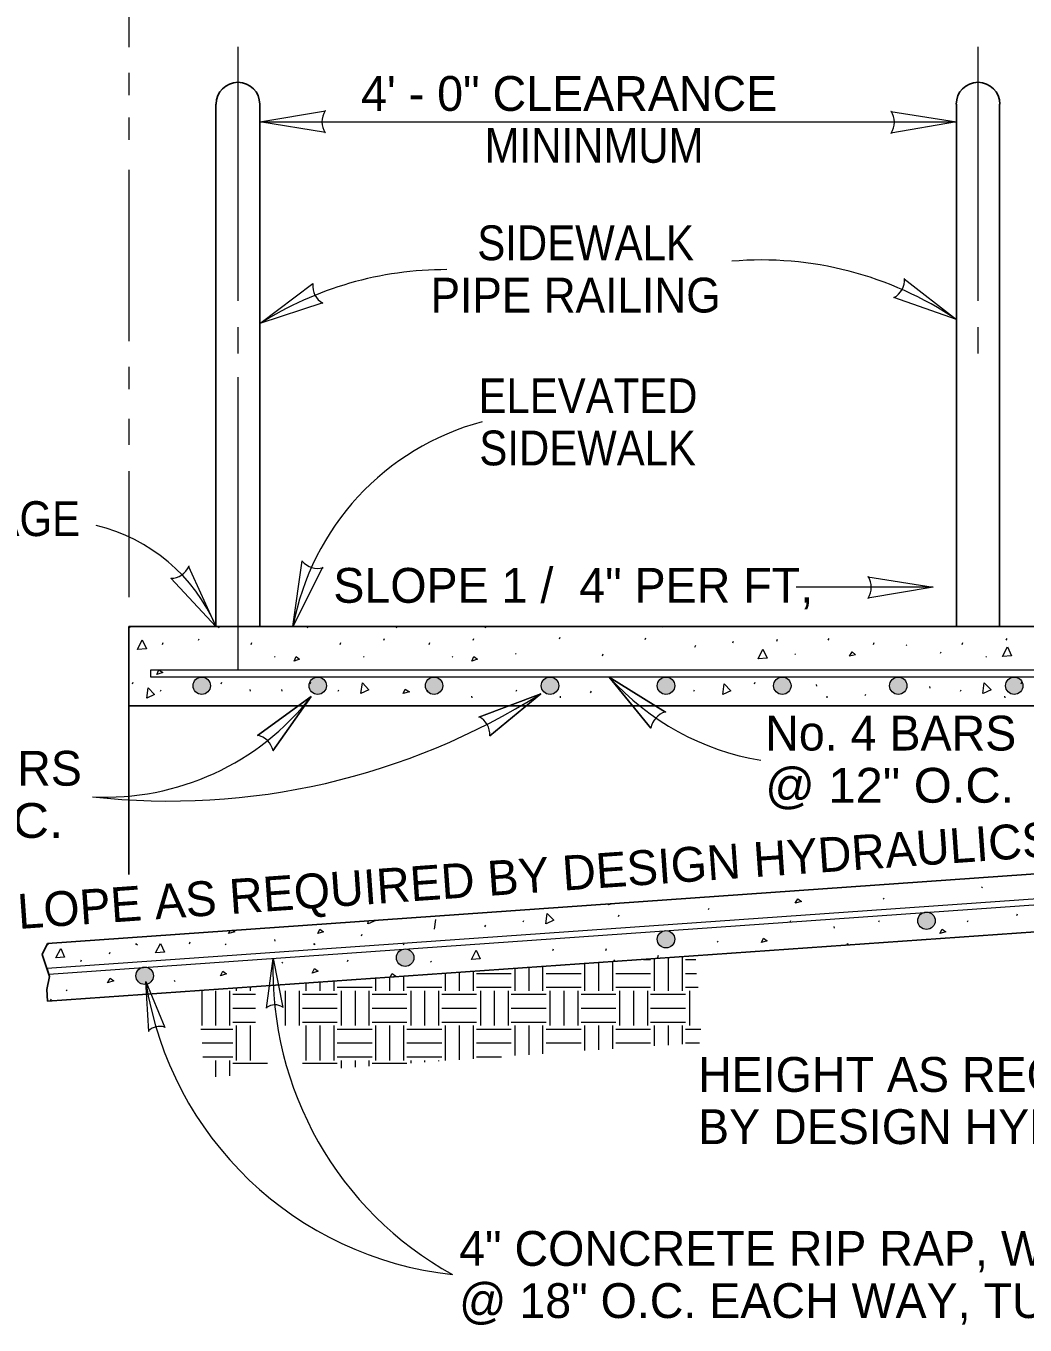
# Model space of a CAD drawing. Extents: x -80694 to -79520, y -468286 to -467583.
# Drawn here: x -80647.4 to -80590.1, y -468079.3 to -468004.7 of the extents above; entities that cross this region are included whole.
import ezdxf
from ezdxf.enums import TextEntityAlignment as Align

# ---------------------------------------------------------------- set-up
doc = ezdxf.new("R2010")
doc.units = 0
doc.header["$LTSCALE"] = 0.8
for name, color, linetype, lineweight in [('3', 7, 'Continuous', 13), ('4', 7, 'Continuous', 13), ('5', 7, 'Continuous', 13)]:
    doc.layers.add(name, color=color, linetype=linetype, lineweight=lineweight)

msp = doc.modelspace()

# ---------------------------------------------------------------- hatches: boundary and pattern name
at = {"layer": '3'}
for points in [[(-80636.8485, -468042.6082, 1), (-80637.8485, -468042.6082, 1)], [(-80630.1885, -468042.6082, 1), (-80631.1885, -468042.6082, 1)], [(-80623.5085, -468042.6082, 1), (-80624.5085, -468042.6082, 1)], [(-80616.8485, -468042.6082, 1), (-80617.8485, -468042.6082, 1)], [(-80610.1885, -468042.6082, 1), (-80611.1885, -468042.6082, 1)], [(-80603.5085, -468042.6082, 1), (-80604.5085, -468042.6082, 1)], [(-80596.8485, -468042.6082, 1), (-80597.8485, -468042.6082, 1)], [(-80590.1885, -468042.6082, 1), (-80591.1885, -468042.6082, 1)], [(-80595.2285, -468056.1082, 1), (-80596.2285, -468056.1082, 1)], [(-80610.1885, -468057.1682, 1), (-80611.1885, -468057.1682, 1)], [(-80625.1685, -468058.2282, 1), (-80626.1685, -468058.2282, 1)], [(-80640.1285, -468059.2682, 1), (-80641.1285, -468059.2682, 1)]]:
    msp.add_hatch(color=256, dxfattribs=at).paths.add_polyline_path(points)

# ---------------------------------------------------------------- linework, layer by layer
at = {"layer": '3', "lineweight": 25}
for p, q in [((-80636.532, -468009.208), (-80636.532, -468039.208)), ((-80634.005, -468009.208), (-80634.005, -468039.208)), ((-80594.005, -468009.208), (-80594.005, -468039.208)), ((-80591.532, -468009.208), (-80591.532, -468039.208)), ((-80641.532, -468039.208), (-80559.327, -468039.208)), ((-80641.532, -468039.208), (-80641.532, -468043.769)), ((-80641.532, -468043.769), (-80641.532, -468053.447)), ((-80641.532, -468043.769), (-80586.532, -468043.769)), ((-80646.21, -468057.41), (-80559.327, -468051.288)), ((-80646.21, -468060.731), (-80549.451, -468053.926))]:
    msp.add_line(p, q, dxfattribs=at)
at = {"layer": '3'}
for p, q in [((-80641.532, -468039.208), (-80641.486, -468039.287)), ((-80637.538, -468039.999), (-80637.499, -468039.92)), ((-80636.446, -468039.208), (-80636.407, -468039.248)), ((-80636.407, -468039.208), (-80636.367, -468039.287)), ((-80631.308, -468039.208), (-80631.269, -468039.287)), ((-80626.886, -468039.989), (-80626.846, -468039.891)), ((-80626.21, -468039.208), (-80626.171, -468039.287)), ((-80621.768, -468039.989), (-80621.728, -468039.891)), ((-80621.131, -468039.208), (-80621.085, -468039.248)), ((-80621.085, -468039.208), (-80621.046, -468039.287)), ((-80616.801, -468039.907), (-80616.762, -468039.809)), ((-80611.892, -468039.949), (-80611.853, -468039.851)), ((-80610.928, -468039.208), (-80610.888, -468039.248)), ((-80604.325, -468040.042), (-80604.285, -468039.924)), ((-80601.367, -468039.989), (-80601.308, -468039.891)), ((-80591.151, -468039.989), (-80591.085, -468039.891)), ((-80639.609, -468040.245), (-80639.57, -468040.127)), ((-80634.511, -468040.245), (-80634.471, -468040.127)), ((-80629.406, -468040.245), (-80629.366, -468040.127)), ((-80624.287, -468040.245), (-80624.248, -468040.127)), ((-80609.03, -468040.392), (-80608.971, -468040.274)), ((-80606.856, -468040.152), (-80606.816, -468040.053)), ((-80598.769, -468040.245), (-80598.73, -468040.127)), ((-80596.886, -468040.252), (-80596.847, -468040.291)), ((-80594.919, -468040.746), (-80594.88, -468040.667)), ((-80593.671, -468040.245), (-80593.631, -468040.127)), ((-80633.165, -468040.928), (-80633.126, -468040.967)), ((-80628.067, -468040.928), (-80628.028, -468040.967)), ((-80622.969, -468040.928), (-80622.929, -468040.967)), ((-80619.332, -468040.751), (-80619.293, -468040.79)), ((-80614.338, -468040.897), (-80614.299, -468040.779)), ((-80603.288, -468040.768), (-80603.249, -468040.807)), ((-80592.325, -468040.928), (-80592.286, -468040.967)), ((-80641.328, -468042.489), (-80641.289, -468042.41)), ((-80639.727, -468042.929), (-80639.688, -468042.85)), ((-80636.23, -468042.489), (-80636.19, -468042.41)), ((-80634.59, -468042.82), (-80634.57, -468042.919)), ((-80632.766, -468042.816), (-80632.746, -468042.915)), ((-80631.131, -468042.489), (-80631.085, -468042.41)), ((-80629.511, -468042.929), (-80629.471, -468042.85)), ((-80624.406, -468042.929), (-80624.366, -468042.85)), ((-80619.287, -468042.929), (-80619.248, -468042.85)), ((-80609.091, -468042.929), (-80609.051, -468042.85)), ((-80605.606, -468042.489), (-80605.567, -468042.41)), ((-80602.064, -468042.535), (-80602.044, -468042.633)), ((-80595.559, -468042.647), (-80595.54, -468042.746)), ((-80593.769, -468042.929), (-80593.73, -468042.85)), ((-80590.291, -468042.489), (-80590.245, -468042.41)), ((-80621.866, -468043.211), (-80621.846, -468043.309)), ((-80616.768, -468043.211), (-80616.768, -468043.309)), ((-80615.015, -468043.007), (-80614.969, -468042.929)), ((-80601.446, -468043.211), (-80601.446, -468043.309)), ((-80599.249, -468043.165), (-80599.209, -468043.087)), ((-80591.249, -468043.211), (-80591.23, -468043.309)), ((-80598.219, -468054.817), (-80598.18, -468054.876)), ((-80592.568, -468054.15), (-80592.509, -468054.209)), ((-80613.986, -468055.186), (-80613.966, -468055.127)), ((-80613.769, -468055.127), (-80613.986, -468055.186)), ((-80608.254, -468055.465), (-80608.208, -468055.38)), ((-80627.811, -468056.288), (-80627.772, -468056.111)), ((-80627.352, -468056.085), (-80627.791, -468056.288)), ((-80623.985, -468056.581), (-80623.906, -468056.042)), ((-80618.887, -468056.17), (-80618.848, -468056.085)), ((-80613.417, -468055.855), (-80613.378, -468055.769)), ((-80603.566, -468056.17), (-80603.526, -468056.085)), ((-80598.467, -468056.17), (-80598.428, -468056.085)), ((-80593.369, -468056.17), (-80593.329, -468056.085)), ((-80590.533, -468055.797), (-80590.494, -468055.712)), ((-80635.81, -468056.846), (-80635.711, -468056.669)), ((-80628.17, -468056.981), (-80628.131, -468056.876)), ((-80621.099, -468056.453), (-80621.04, -468056.368)), ((-80601.046, -468056.446), (-80601.026, -468056.531)), ((-80646.21, -468057.43), (-80646.171, -468057.489)), ((-80641.151, -468057.41), (-80641.112, -468057.47)), ((-80641.112, -468057.43), (-80641.046, -468057.489)), ((-80638.052, -468057.426), (-80638.013, -468057.321)), ((-80636.007, -468057.43), (-80635.967, -468057.489)), ((-80633.169, -468057.192), (-80633.149, -468057.277)), ((-80630.928, -468057.41), (-80630.888, -468057.47)), ((-80630.888, -468057.43), (-80630.849, -468057.489)), ((-80625.79, -468057.43), (-80625.751, -468057.489)), ((-80617.186, -468057.82), (-80617.146, -468057.721)), ((-80614.139, -468057.813), (-80614.099, -468057.708)), ((-80607.741, -468057.278), (-80607.702, -468057.337)), ((-80600.311, -468057.41), (-80600.272, -468057.47)), ((-80600.272, -468057.43), (-80600.226, -468057.489)), ((-80644.287, -468058.447), (-80644.248, -468058.349)), ((-80642.645, -468058.007), (-80642.606, -468057.902)), ((-80632.741, -468058.479), (-80632.695, -468058.538)), ((-80628.986, -468058.447), (-80628.946, -468058.349)), ((-80624.204, -468058.421), (-80624.165, -468058.48)), ((-80613.69, -468058.447), (-80613.631, -468058.349)), ((-80611.971, -468058.329), (-80611.571, -468058.329)), ((-80611.151, -468058.211), (-80611.112, -468058.086)), ((-80645.132, -468060.066), (-80645.093, -468060.125)), ((-80638.931, -468059.535), (-80638.872, -468059.594)), ((-80646.026, -468060.711), (-80645.987, -468060.606)), ((-80623.749, -468064.13), (-80623.749, -468064.169))]:
    msp.add_line(p, q, dxfattribs=at)
for points in [[(-80641.046, -468040.527), (-80640.77, -468039.97), (-80640.528, -468040.488)], [(-80605.401, -468041.066), (-80605.125, -468040.509), (-80604.883, -468041.027)], [(-80600.149, -468040.913), (-80600.004, -468040.67), (-80599.807, -468040.828)], [(-80591.361, -468040.922), (-80591.079, -468040.364), (-80590.843, -468040.882)], [(-80632.05, -468041.19), (-80631.925, -468040.928), (-80631.728, -468041.085)], [(-80621.846, -468041.19), (-80621.728, -468040.928), (-80621.505, -468041.085)], [(-80640.272, -468042.109), (-80640.272, -468041.689), (-80587.772, -468041.689), (-80587.772, -468042.109)], [(-80640.272, -468041.689), (-80587.772, -468041.689), (-80587.772, -468042.109), (-80640.272, -468042.109)], [(-80639.93, -468041.971), (-80639.806, -468041.689), (-80639.589, -468041.846)], [(-80640.511, -468043.317), (-80640.432, -468042.719), (-80640.071, -468043.12)], [(-80628.211, -468043.047), (-80628.126, -468042.45), (-80627.745, -468042.85)], [(-80625.782, -468043.047), (-80625.663, -468042.805), (-80625.421, -468042.962)], [(-80607.419, -468043.104), (-80607.34, -468042.507), (-80606.96, -468042.907)], [(-80550.692, -468052.45), (-80550.692, -468052.128), (-80646.23, -468058.847), (-80646.131, -468059.169)], [(-80550.692, -468052.128), (-80646.23, -468058.847), (-80646.131, -468059.169), (-80550.692, -468052.45)], [(-80603.263, -468055.095), (-80603.119, -468054.839), (-80602.902, -468054.997)], [(-80630.692, -468056.846), (-80630.567, -468056.59), (-80630.35, -468056.748)], [(-80594.97, -468056.846), (-80594.825, -468056.59), (-80594.609, -468056.748)], [(-80645.731, -468058.241), (-80645.449, -468057.703), (-80645.226, -468058.202)], [(-80621.856, -468058.334), (-80621.581, -468057.796), (-80621.358, -468058.295)], [(-80605.211, -468057.364), (-80605.093, -468057.108), (-80604.87, -468057.266)], [(-80636.267, -468059.271), (-80636.129, -468058.996), (-80635.925, -468059.153)], [(-80631.016, -468059.119), (-80630.872, -468058.843), (-80630.655, -468059.001)], [(-80642.753, -468059.672), (-80642.609, -468059.396), (-80642.392, -468059.553)]]:
    msp.add_lwpolyline(points, close=True, dxfattribs=at)
for points in [[(-80592.49, -468043.047), (-80592.411, -468042.45), (-80592.011, -468042.85), (-80592.47, -468043.047)], [(-80617.588, -468056.288), (-80617.509, -468055.691), (-80617.129, -468056.065), (-80617.568, -468056.288)], [(-80635.567, -468056.649), (-80635.449, -468056.748), (-80635.81, -468056.846)], [(-80640.009, -468057.949), (-80639.713, -468057.411), (-80639.49, -468057.91), (-80639.989, -468057.949)], [(-80626.532, -468059.346), (-80626.407, -468059.13), (-80626.21, -468059.287), (-80626.328, -468059.326)]]:
    msp.add_lwpolyline(points, dxfattribs=at)
at = {"layer": '3', "lineweight": 25}
msp.add_lwpolyline([(-80646.21, -468057.41), (-80646.505, -468058.047), (-80646.085, -468059.307), (-80646.249, -468060.048), (-80646.21, -468060.731)], dxfattribs=at)
at = {"layer": '3'}
for centre in [(-80637.3485, -468042.6082), (-80630.6885, -468042.6082), (-80624.0085, -468042.6082), (-80617.3485, -468042.6082), (-80610.6885, -468042.6082), (-80604.0085, -468042.6082), (-80597.3485, -468042.6082), (-80590.6885, -468042.6082), (-80595.7285, -468056.1082), (-80610.6885, -468057.1682), (-80625.6685, -468058.2282), (-80640.6285, -468059.2682)]:
    msp.add_circle(centre, 0.5, dxfattribs=at)
at = {"layer": '3', "lineweight": 25}
for centre in [(-80635.2685, -468009.1982), (-80592.7685, -468009.1982)]:
    msp.add_arc(centre, 1.25, 0, 180, dxfattribs=at)
at = {"layer": '4'}
for p, q in [((-80615.37, -468058.565), (-80615.37, -468060.127)), ((-80614.57, -468058.506), (-80614.57, -468060.127)), ((-80613.769, -468058.447), (-80613.769, -468060.127)), ((-80611.367, -468058.29), (-80611.367, -468060.127)), ((-80610.567, -468058.231), (-80610.567, -468060.127)), ((-80609.766, -468058.165), (-80609.766, -468060.127)), ((-80609.57, -468058.329), (-80608.966, -468058.329)), ((-80625.77, -468059.287), (-80625.77, -468060.127)), ((-80623.369, -468059.13), (-80623.369, -468060.127)), ((-80622.568, -468059.071), (-80622.568, -468060.127)), ((-80621.768, -468059.011), (-80621.768, -468060.127)), ((-80621.571, -468059.13), (-80619.57, -468059.13)), ((-80619.366, -468058.847), (-80619.366, -468060.127)), ((-80618.566, -468058.788), (-80618.566, -468060.127)), ((-80617.772, -468058.729), (-80617.772, -468060.127)), ((-80617.568, -468059.13), (-80615.567, -468059.13)), ((-80613.566, -468059.13), (-80611.571, -468059.13)), ((-80609.57, -468059.13), (-80608.927, -468059.13)), ((-80635.37, -468059.97), (-80635.37, -468060.127)), ((-80634.57, -468059.93), (-80634.57, -468060.127)), ((-80631.367, -468059.687), (-80631.367, -468060.127)), ((-80630.567, -468059.648), (-80630.567, -468060.127)), ((-80629.766, -468059.569), (-80629.766, -468060.127)), ((-80629.57, -468059.93), (-80627.568, -468059.93)), ((-80627.371, -468059.405), (-80627.371, -468060.127)), ((-80626.571, -468059.366), (-80626.571, -468060.127)), ((-80625.567, -468059.93), (-80623.566, -468059.93)), ((-80621.571, -468059.93), (-80619.57, -468059.93)), ((-80617.568, -468059.93), (-80615.567, -468059.93)), ((-80613.566, -468059.93), (-80611.571, -468059.93)), ((-80609.57, -468059.93), (-80608.848, -468059.93)), ((-80637.352, -468060.127), (-80637.352, -468062.128)), ((-80636.551, -468060.127), (-80636.551, -468062.128)), ((-80635.751, -468060.127), (-80635.751, -468062.128)), ((-80635.567, -468060.33), (-80634.257, -468060.33)), ((-80632.549, -468060.127), (-80632.549, -468062.128)), ((-80631.748, -468060.127), (-80631.748, -468062.128)), ((-80631.571, -468060.33), (-80629.57, -468060.33)), ((-80629.346, -468060.127), (-80629.346, -468062.128)), ((-80628.546, -468060.127), (-80628.546, -468062.128)), ((-80627.745, -468060.127), (-80627.745, -468062.128)), ((-80627.568, -468060.33), (-80625.567, -468060.33)), ((-80625.35, -468060.127), (-80625.35, -468062.128)), ((-80624.55, -468060.127), (-80624.55, -468062.128)), ((-80623.749, -468060.127), (-80623.749, -468062.128)), ((-80623.566, -468060.33), (-80621.571, -468060.33)), ((-80621.348, -468060.127), (-80621.348, -468062.128)), ((-80620.547, -468060.127), (-80620.547, -468062.128)), ((-80619.747, -468060.127), (-80619.747, -468062.128)), ((-80619.57, -468060.33), (-80617.568, -468060.33)), ((-80617.352, -468060.127), (-80617.352, -468062.128)), ((-80616.551, -468060.127), (-80616.551, -468062.128)), ((-80615.751, -468060.127), (-80615.751, -468062.128)), ((-80615.567, -468060.33), (-80613.566, -468060.33)), ((-80613.349, -468060.127), (-80613.349, -468062.128)), ((-80612.549, -468060.127), (-80612.549, -468062.128)), ((-80611.748, -468060.127), (-80611.748, -468062.128)), ((-80611.571, -468060.33), (-80609.57, -468060.33)), ((-80609.346, -468060.127), (-80609.346, -468062.128)), ((-80635.567, -468061.131), (-80634.257, -468061.131)), ((-80631.571, -468061.131), (-80629.57, -468061.131)), ((-80627.568, -468061.131), (-80625.567, -468061.131)), ((-80623.566, -468061.131), (-80621.571, -468061.131)), ((-80619.57, -468061.131), (-80617.568, -468061.131)), ((-80615.567, -468061.131), (-80613.566, -468061.131)), ((-80611.571, -468061.131), (-80609.57, -468061.131)), ((-80635.567, -468061.931), (-80634.257, -468061.931)), ((-80635.37, -468062.128), (-80635.37, -468064.13)), ((-80634.57, -468062.128), (-80634.57, -468064.13)), ((-80631.571, -468061.931), (-80629.57, -468061.931)), ((-80631.367, -468062.128), (-80631.367, -468064.13)), ((-80630.567, -468062.128), (-80630.567, -468064.13)), ((-80629.766, -468062.128), (-80629.766, -468064.13)), ((-80627.568, -468061.931), (-80625.567, -468061.931)), ((-80627.371, -468062.128), (-80627.371, -468064.13)), ((-80626.571, -468062.128), (-80626.571, -468064.13)), ((-80625.77, -468062.128), (-80625.77, -468064.13)), ((-80623.566, -468061.931), (-80621.571, -468061.931)), ((-80623.369, -468062.128), (-80623.369, -468064.13)), ((-80622.568, -468062.128), (-80622.568, -468064.09)), ((-80621.768, -468062.128), (-80621.768, -468064.031)), ((-80619.57, -468061.931), (-80617.568, -468061.931)), ((-80619.366, -468062.128), (-80619.366, -468063.847)), ((-80618.566, -468062.128), (-80618.566, -468063.808)), ((-80617.772, -468062.128), (-80617.772, -468063.749)), ((-80615.567, -468061.931), (-80613.566, -468061.931)), ((-80615.37, -468062.128), (-80615.37, -468063.565)), ((-80614.57, -468062.128), (-80614.57, -468063.526)), ((-80613.769, -468062.128), (-80613.769, -468063.467)), ((-80611.571, -468061.931), (-80609.57, -468061.931)), ((-80611.367, -468062.128), (-80611.367, -468063.29)), ((-80610.567, -468062.128), (-80610.567, -468063.25)), ((-80609.766, -468062.128), (-80609.766, -468063.191)), ((-80637.411, -468062.325), (-80635.567, -468062.325)), ((-80629.57, -468062.325), (-80627.568, -468062.325)), ((-80625.567, -468062.325), (-80623.566, -468062.325)), ((-80621.571, -468062.325), (-80619.57, -468062.325)), ((-80617.568, -468062.325), (-80615.567, -468062.325)), ((-80613.566, -468062.325), (-80611.571, -468062.325)), ((-80609.57, -468062.325), (-80608.69, -468062.325)), ((-80637.325, -468063.126), (-80635.567, -468063.126)), ((-80629.57, -468063.126), (-80627.568, -468063.126)), ((-80625.567, -468063.126), (-80623.566, -468063.126)), ((-80621.571, -468063.126), (-80619.57, -468063.126)), ((-80617.568, -468063.126), (-80615.567, -468063.126)), ((-80613.566, -468063.126), (-80611.571, -468063.126)), ((-80609.57, -468063.126), (-80608.769, -468063.126)), ((-80637.286, -468063.926), (-80635.567, -468063.926)), ((-80636.551, -468064.13), (-80636.551, -468065.068)), ((-80635.751, -468064.13), (-80635.751, -468065.009)), ((-80635.567, -468064.287), (-80633.566, -468064.287)), ((-80631.571, -468064.287), (-80629.57, -468064.287)), ((-80629.57, -468063.926), (-80627.568, -468063.926)), ((-80629.346, -468064.13), (-80629.346, -468064.569)), ((-80628.546, -468064.13), (-80628.546, -468064.51)), ((-80627.745, -468064.13), (-80627.745, -468064.451)), ((-80627.568, -468064.287), (-80625.567, -468064.287)), ((-80625.567, -468063.926), (-80623.566, -468063.926)), ((-80625.35, -468064.13), (-80625.35, -468064.287)), ((-80624.55, -468064.13), (-80624.55, -468064.228)), ((-80621.571, -468063.926), (-80620.127, -468063.926))]:
    msp.add_line(p, q, dxfattribs=at)
at = {"layer": '5'}
for p, q in [((-80641.532, -467997.187), (-80641.532, -468005.928)), ((-80635.272, -468005.908), (-80635.272, -468020.508)), ((-80592.772, -468005.908), (-80592.772, -468020.508)), ((-80641.532, -468007.41), (-80641.532, -468008.69)), ((-80641.532, -468009.97), (-80641.532, -468011.249)), ((-80597.754, -468009.61), (-80597.772, -468009.628)), ((-80634.005, -468010.225), (-80594.005, -468010.225)), ((-80630.263, -468010.846), (-80630.245, -468010.829)), ((-80641.532, -468012.968), (-80641.532, -468022.811)), ((-80596.989, -468019.218), (-80597.011, -468019.228)), ((-80630.397, -468020.641), (-80630.39, -468020.606)), ((-80635.272, -468022.01), (-80635.272, -468023.526)), ((-80592.772, -468022.01), (-80592.772, -468023.526)), ((-80641.532, -468024.287), (-80641.532, -468025.567)), ((-80635.272, -468024.891), (-80635.272, -468041.669)), ((-80641.532, -468027.286), (-80641.532, -468028.769)), ((-80641.532, -468030.291), (-80641.532, -468037.529)), ((-80638.081, -468035.745), (-80638.106, -468035.75)), ((-80630.383, -468035.828), (-80630.409, -468035.809)), ((-80599.081, -468036.327), (-80599.097, -468036.347)), ((-80595.337, -468036.944), (-80603.217, -468036.944)), ((-80621.427, -468044.39), (-80621.427, -468044.405)), ((-80611.553, -468045.053), (-80611.551, -468045.048)), ((-80634.145, -468045.452), (-80634.15, -468045.468)), ((-80633.628, -468061.092), (-80633.631, -468061.131)), ((-80640.398, -468062.432), (-80640.39, -468062.47))]:
    msp.add_line(p, q, dxfattribs=at)
for points in [[(-80630.245, -468010.829), (-80634.005, -468010.225), (-80630.245, -468009.589), (-80630.265, -468009.595)], [(-80597.772, -468009.628), (-80594.005, -468010.225), (-80597.772, -468010.868), (-80597.752, -468010.862)], [(-80630.39, -468020.606), (-80634.005, -468021.807), (-80630.967, -468019.51), (-80630.974, -468019.53)], [(-80597.011, -468019.228), (-80594.005, -468021.571), (-80597.608, -468020.311), (-80597.594, -468020.317)], [(-80630.409, -468035.809), (-80632.109, -468039.208), (-80631.591, -468035.429), (-80631.577, -468035.449)], [(-80638.106, -468035.75), (-80636.532, -468039.208), (-80639.13, -468036.426), (-80639.123, -468036.439)], [(-80599.097, -468036.347), (-80595.337, -468036.944), (-80599.097, -468037.587), (-80599.084, -468037.581)], [(-80610.724, -468044.116), (-80610.711, -468044.13), (-80613.946, -468042.109), (-80611.551, -468045.048)], [(-80611.551, -468045.048), (-80613.946, -468042.109), (-80610.711, -468044.13), (-80610.724, -468044.116)], [(-80633.257, -468046.334), (-80633.27, -468046.347), (-80631.066, -468043.231), (-80634.15, -468045.468)], [(-80634.15, -468045.468), (-80631.066, -468043.231), (-80633.27, -468046.347), (-80633.257, -468046.334)], [(-80620.803, -468045.475), (-80620.81, -468045.488), (-80617.87, -468043.067), (-80621.427, -468044.405)], [(-80621.427, -468044.405), (-80617.87, -468043.067), (-80620.81, -468045.488), (-80620.803, -468045.475)], [(-80633.631, -468061.131), (-80633.251, -468058.27), (-80632.686, -468061.085), (-80632.686, -468061.065)], [(-80640.39, -468062.47), (-80640.567, -468059.589), (-80639.471, -468062.246), (-80639.484, -468062.227)]]:
    msp.add_lwpolyline(points, dxfattribs=at)
for centre, radius, start, end in [((-80629.2876, -468010.2196), 1.1596, 147.30964, 212.70483), ((-80598.7293, -468010.2369), 1.1596, 327.30964, 32.70483), ((-80605.1851, -468038.1539), 20, 56.02491, 94.94317), ((-80623.3131, -468038.7082), 20, 89.87224, 122.32833), ((-80629.8167, -468019.6367), 1.1596, 174.59085, 239.98604), ((-80598.1457, -468019.2946), 1.1596, 298.41323, 3.80841), ((-80617.3584, -468041.935), 15, 105.03079, 169.52616), ((-80645.7267, -468043.1315), 10, 23.09935, 76.61989), ((-80630.6835, -468034.7076), 1.1596, 219.63654, 285.03173), ((-80639.142, -468035.2769), 1.1596, 270.82066, 336.21585), ((-80600.0563, -468036.9539), 1.1596, 327.30964, 32.70483), ((-80602.7819, -468032.0929), 15, 221.88903, 260.57845), ((-80639.2128, -468009.2327), 40, 263.66213, 302.23556), ((-80642.8921, -468034.0063), 15, 267.18609, 322.04386), ((-80621.963, -468045.4179), 1.1596, 357.05452, 62.44971), ((-80621.963, -468045.4179), 1.1596, 357.05452, 62.44971), ((-80610.4073, -468045.2302), 1.1596, 105.80495, 171.20014), ((-80610.4073, -468045.2302), 1.1596, 105.80495, 171.20014), ((-80634.3871, -468046.5857), 1.1596, 12.53791, 77.9331), ((-80634.3871, -468046.5857), 1.1596, 12.53791, 77.9331), ((-80613.2595, -468058.9319), 20, 178.09854, 241.0236), ((-80620.8041, -468056.5435), 20, 188.78302, 263.84501), ((-80633.1365, -468061.8094), 0.8697, 59.0323, 124.42749), ((-80639.778, -468063.0419), 0.8697, 70.11391, 135.5091)]:
    msp.add_arc(centre, radius, start, end, dxfattribs=at)

# ---------------------------------------------------------------- texts
msp.add_text('4\' - 0" CLEARANCE', height=2, dxfattribs=at).set_placement((-80616.251, -468009.589), align=Align.CENTER)
for s, width, p in [('MININMUM', 0.9, (-80614.817, -468012.568)), ('SIDEWALK', 0.9, (-80615.3035, -468018.165)), ('PIPE RAILING', 0.95, (-80615.879, -468021.17)), ('ELEVATED', 0.9, (-80615.1675, -468026.951)), ('SIDEWALK', 0.9, (-80615.1855, -468029.95))]:
    msp.add_text(s, height=2, dxfattribs=dict(at, width=width)).set_placement(p, align=Align.CENTER)
for s, width, p in [('ANCHORAGE', 0.9, (-80659.852, -468034.011)), ('@ 12" O.C.', 1.05, (-80604.99, -468049.326)), ('@ 8" O.C.', 1.1, (-80658.651, -468051.347))]:
    msp.add_text(s, height=2, dxfattribs=dict(at, width=width)).set_placement(p)
for s, p in [('SLOPE 1 /  4" PER FT,', (-80629.792, -468037.843)), ('No. 4 BARS', (-80604.99, -468046.328)), ('No. 4 BARS', (-80658.651, -468048.349)), ('HEIGHT AS REQUIRED', (-80608.848, -468065.936)), ('BY DESIGN HYDRAULICS', (-80608.848, -468068.935)), ('4" CONCRETE RIP RAP, WITH No. 3 BARS', (-80622.568, -468075.928)), ('@ 18" O.C. EACH WAY, TURNED DOWN 18"', (-80622.568, -468078.926))]:
    msp.add_text(s, height=2, dxfattribs=at).set_placement(p)
msp.add_text('SLOPE AS REQUIRED BY DESIGN HYDRAULICS', height=2, rotation=4.029, dxfattribs=at).set_placement((-80649.637, -468056.706))

doc.saveas('drawing.dxf')
